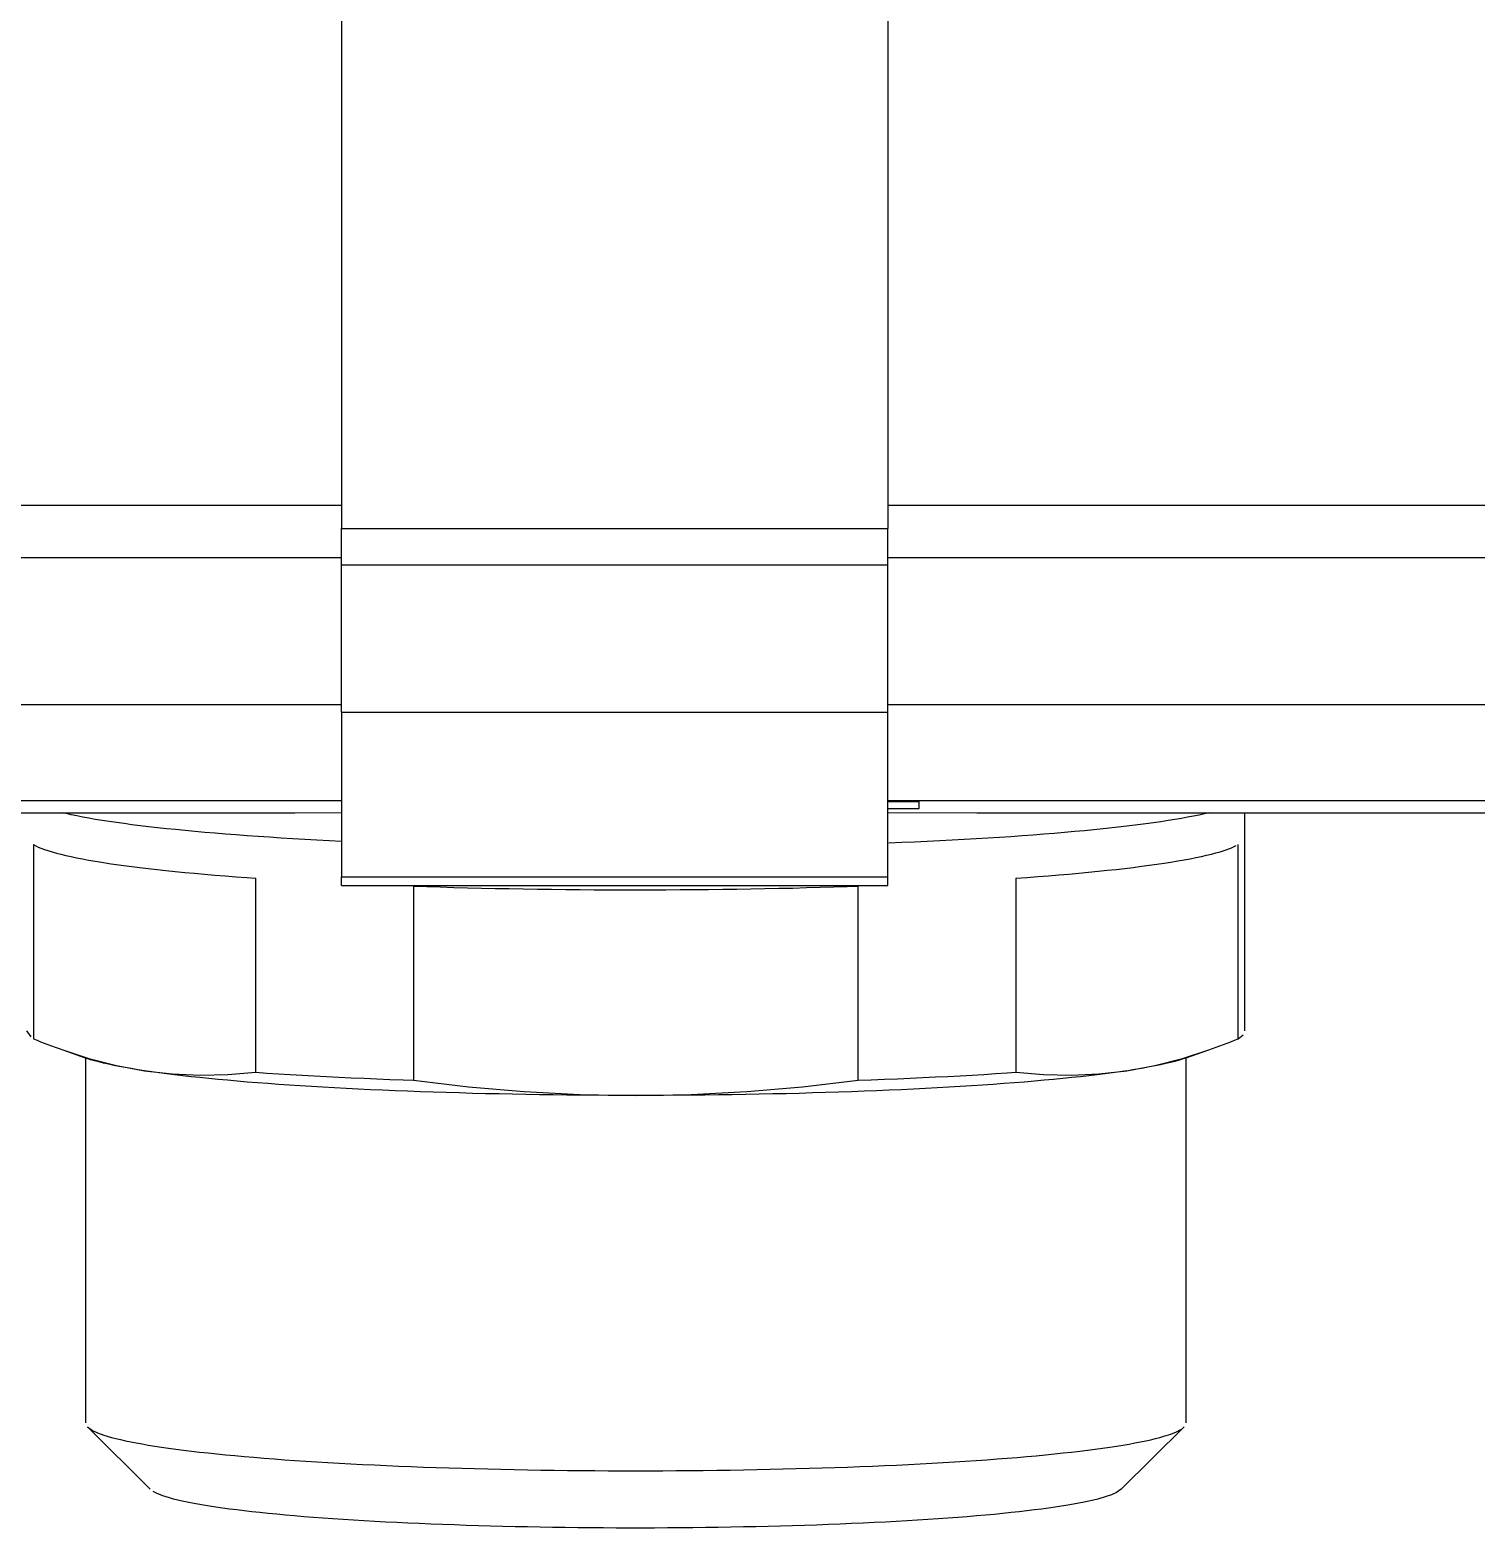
# Model space of a CAD drawing. Header units: millimetres. Extents: x 441156 to 441876, y 4514765 to 4515211.
# Drawn here: x 441490.0444 to 441490.2165, y 4514937.0302 to 4514937.2084 of the extents above; entities that cross this region are included whole.
import ezdxf

# ---------------------------------------------------------------- set-up
doc = ezdxf.new("R2010")
doc.units = ezdxf.units.MM
for name, color, linetype in [('Collettore SL', 7, 'Continuous'), ('Etichertta', 252, 'Continuous'), ('Piantone', 5, 'Continuous')]:
    doc.layers.add(name, color=color, linetype=linetype)

msp = doc.modelspace()

# ---------------------------------------------------------------- linework, layer by layer
at = {"layer": 'Collettore SL', "color": 254, "linetype": 'Continuous'}
for p, q in [((441490.0815003174, 4514937.151841654), (441490.0335003174, 4514937.151841654)), ((441490.2795003174, 4514937.151841654), (441490.1465003174, 4514937.151841654)), ((441490.0335003174, 4514937.145664399), (441490.0815003174, 4514937.145664399)), ((441490.1465003174, 4514937.145664399), (441490.2795003174, 4514937.145664399)), ((441490.0815003174, 4514937.128119953), (441490.0335003174, 4514937.128119953)), ((441490.2795003174, 4514937.128119953), (441490.1465003174, 4514937.128119953)), ((441490.0335003174, 4514937.11673548), (441490.0815003174, 4514937.11673548)), ((441490.1465003174, 4514937.11673548), (441490.2795003174, 4514937.11673548)), ((441490.1465003174, 4514937.116614631), (441490.1502503174, 4514937.116614631)), ((441490.1502503174, 4514937.115786325), (441490.1502503174, 4514937.116614631)), ((441490.0335003174, 4514937.115295873), (441490.075945969, 4514937.115295873)), ((441490.0759343512, 4514937.115295874), (441490.081489655, 4514937.115304404)), ((441490.1465003174, 4514937.115786325), (441490.1502503174, 4514937.115786325)), ((441490.1465021928, 4514937.115321605), (441490.1570896254, 4514937.115295873)), ((441490.1570887469, 4514937.115295873), (441490.2795003174, 4514937.115295873))]:
    msp.add_line(p, q, dxfattribs=at)
at = {"layer": 'Etichertta', "color": 254, "linetype": 'Continuous'}
for p, q in [((441490.0815003174, 4514937.332835294), (441490.0815003174, 4514937.149116919)), ((441490.1465003174, 4514937.332835294), (441490.1465003174, 4514937.149116919)), ((441490.0815003174, 4514937.149116919), (441490.1465003174, 4514937.149116919)), ((441490.0815003174, 4514937.144792841), (441490.0815003174, 4514937.149116919)), ((441490.1465003174, 4514937.144792841), (441490.1465003174, 4514937.149116919)), ((441490.0815003174, 4514937.144792841), (441490.1465003174, 4514937.144792841)), ((441490.0815003174, 4514937.127248395), (441490.0815003174, 4514937.144792841)), ((441490.1465003174, 4514937.127248395), (441490.1465003174, 4514937.144792841)), ((441490.0815003174, 4514937.127248395), (441490.1465003174, 4514937.127248395)), ((441490.0815003174, 4514937.127248395), (441490.0815003174, 4514937.107667102)), ((441490.1465003174, 4514937.107667102), (441490.1465003174, 4514937.127248395)), ((441490.0815003174, 4514937.107667102), (441490.1465003174, 4514937.107667102)), ((441490.0815003174, 4514937.106649564), (441490.0815003174, 4514937.107667102)), ((441490.1465003174, 4514937.106649564), (441490.1465003174, 4514937.107667102)), ((441490.0815003174, 4514937.106649564), (441490.1465003174, 4514937.106649564))]:
    msp.add_line(p, q, dxfattribs=at)
msp.add_polyline3d([(441490.0900428043, 4514937.10656058, 0), (441490.0916354606, 4514937.106508044, 0), (441490.0932418349, 4514937.106458782, 0), (441490.0948610411, 4514937.106412823, 0), (441490.0964921857, 4514937.106370191, 0), (441490.0981343689, 4514937.10633091, 0), (441490.0997866847, 4514937.106295001, 0), (441490.1014482215, 4514937.106262484, 0), (441490.1031180627, 4514937.106233377, 0), (441490.1047952869, 4514937.106207697, 0), (441490.1064789688, 4514937.106185457, 0), (441490.1081681796, 4514937.106166669, 0), (441490.1098619872, 4514937.106151344, 0), (441490.1115594572, 4514937.106139491, 0), (441490.1132596532, 4514937.106131117, 0), (441490.114961637, 4514937.106126224, 0), (441490.1166644696, 4514937.106124817, 0), (441490.1183672118, 4514937.106126896, 0), (441490.120068924, 4514937.10613246, 0), (441490.1217686674, 4514937.106141506, 0), (441490.1234655041, 4514937.106154029, 0), (441490.1251584982, 4514937.106170022, 0), (441490.1268467155, 4514937.106189475, 0), (441490.1285292246, 4514937.10621238, 0), (441490.1302050973, 4514937.106238722, 0), (441490.1318734091, 4514937.106268488, 0), (441490.1335332394, 4514937.10630166, 0), (441490.1351836725, 4514937.106338221, 0), (441490.136823798, 4514937.10637815, 0), (441490.1384527109, 4514937.106421425, 0), (441490.1400695125, 4514937.106468023, 0), (441490.141673311, 4514937.106517918, 0), (441490.1429578306, 4514937.10656058, 0)], dxfattribs=at)
at = {"layer": 'Piantone', "color": 254, "linetype": 'Continuous'}
for p, q in [((441490.1890003174, 4514937.089351651), (441490.1890003174, 4514937.115295873)), ((441490.0448148461, 4514937.111499075), (441490.0448148461, 4514937.088407134)), ((441490.1881857887, 4514937.088407134), (441490.1881857887, 4514937.111499075)), ((441490.0712723592, 4514937.084413156), (441490.0712723592, 4514937.107505097)), ((441490.0900428043, 4514937.10656058), (441490.0900428043, 4514937.083468638)), ((441490.1429578306, 4514937.083468638), (441490.1429578306, 4514937.10656058)), ((441490.1617282756, 4514937.107505097), (441490.1617282756, 4514937.084413156)), ((441490.0483056572, 4514937.087065635), (441490.0509793793, 4514937.086124606)), ((441490.1820212556, 4514937.086124606), (441490.1846948268, 4514937.087065582)), ((441490.0510003174, 4514937.086117257), (441490.0510003174, 4514937.042709963)), ((441490.1820003174, 4514937.042709963), (441490.1820003174, 4514937.086117257)), ((441490.0512514762, 4514937.042210517), (441490.0587227176, 4514937.034796245)), ((441490.1742779173, 4514937.034796245), (441490.1817491587, 4514937.042210517))]:
    msp.add_line(p, q, dxfattribs=at)
for points in [[(441490.0815003174, 4514937.111890859, 0), (441490.0800187465, 4514937.11196403, 0), (441490.0785573026, 4514937.112040215, 0), (441490.077116792, 4514937.11211937, 0), (441490.0756980096, 4514937.112201452, 0), (441490.074301738, 4514937.112286415, 0), (441490.0729287476, 4514937.112374214, 0), (441490.0715797958, 4514937.112464798, 0), (441490.0702556269, 4514937.112558119, 0), (441490.0689569714, 4514937.112654124, 0), (441490.0676845459, 4514937.112752762, 0), (441490.0664390522, 4514937.112853977, 0), (441490.0652211776, 4514937.112957713, 0), (441490.064031594, 4514937.113063915, 0), (441490.0628709576, 4514937.113172522, 0), (441490.0617399088, 4514937.113283474, 0), (441490.0606390716, 4514937.113396712, 0), (441490.0595690534, 4514937.113512171, 0), (441490.0585304444, 4514937.113629789, 0), (441490.0575238177, 4514937.1137495, 0), (441490.0565497286, 4514937.11387124, 0), (441490.0556087146, 4514937.113994939, 0), (441490.0547012947, 4514937.114120531, 0), (441490.0538279698, 4514937.114247945, 0), (441490.0529892215, 4514937.114377112, 0), (441490.0521855125, 4514937.114507961, 0), (441490.0514172864, 4514937.114640418, 0), (441490.0506849669, 4514937.114774412, 0), (441490.0499889581, 4514937.114909868, 0), (441490.0493296439, 4514937.115046711, 0), (441490.0487073881, 4514937.115184865, 0), (441490.0482381766, 4514937.115295873, 0)], [(441490.0815003174, 4514937.111890859, 0), (441490.0800187465, 4514937.11196403, 0), (441490.0785573026, 4514937.112040215, 0), (441490.077116792, 4514937.11211937, 0), (441490.0756980096, 4514937.112201452, 0), (441490.074301738, 4514937.112286415, 0), (441490.0729287476, 4514937.112374214, 0), (441490.0715797958, 4514937.112464798, 0), (441490.0702556269, 4514937.112558119, 0), (441490.0689569714, 4514937.112654124, 0), (441490.0676845459, 4514937.112752762, 0), (441490.0664390522, 4514937.112853977, 0), (441490.0652211776, 4514937.112957713, 0), (441490.064031594, 4514937.113063915, 0), (441490.0628709576, 4514937.113172522, 0), (441490.0617399088, 4514937.113283474, 0), (441490.0606390716, 4514937.113396712, 0), (441490.0595690534, 4514937.113512171, 0), (441490.0585304444, 4514937.113629789, 0), (441490.0575238177, 4514937.1137495, 0), (441490.0565497286, 4514937.11387124, 0), (441490.0556087146, 4514937.113994939, 0), (441490.0547012947, 4514937.114120531, 0), (441490.0538279698, 4514937.114247945, 0), (441490.0529892215, 4514937.114377112, 0), (441490.0521855125, 4514937.114507961, 0), (441490.0514172864, 4514937.114640418, 0), (441490.0506849669, 4514937.114774412, 0), (441490.0499889581, 4514937.114909868, 0), (441490.0493296439, 4514937.115046711, 0), (441490.0487073881, 4514937.115184865, 0), (441490.0482381766, 4514937.115295873, 0)], [(441490.1847624583, 4514937.115295873, 0), (441490.1841699876, 4514937.115156727, 0), (441490.1835401832, 4514937.115018832, 0), (441490.1828733927, 4514937.114882265, 0), (441490.1821699836, 4514937.114747101, 0), (441490.1814303444, 4514937.114613412, 0), (441490.1806548829, 4514937.114481276, 0), (441490.179844027, 4514937.114350762, 0), (441490.178998224, 4514937.114221945, 0), (441490.1781179407, 4514937.114094895, 0), (441490.1772036625, 4514937.113969682, 0), (441490.1762558941, 4514937.113846375, 0), (441490.1752751581, 4514937.113725042, 0), (441490.1742619958, 4514937.11360575, 0), (441490.1732169662, 4514937.113488564, 0), (441490.1721406456, 4514937.113373551, 0), (441490.1710336279, 4514937.113260772, 0), (441490.169896524, 4514937.11315029, 0), (441490.1687299611, 4514937.113042167, 0), (441490.1675345828, 4514937.112936461, 0), (441490.1663110487, 4514937.112833232, 0), (441490.1650600338, 4514937.112732535, 0), (441490.1637822282, 4514937.112634428, 0), (441490.1624783369, 4514937.112538963, 0), (441490.1611490793, 4514937.112446193, 0), (441490.1597951888, 4514937.11235617, 0), (441490.1584174123, 4514937.112268943, 0), (441490.1570165099, 4514937.112184561, 0), (441490.1555932545, 4514937.112103069, 0), (441490.1541484314, 4514937.112024513, 0), (441490.1526828376, 4514937.111948937, 0), (441490.1511972817, 4514937.111876382, 0), (441490.1496925833, 4514937.111806887, 0), (441490.1481695726, 4514937.111740492, 0), (441490.1466290897, 4514937.111677233, 0), (441490.1465003174, 4514937.111672118, 0)], [(441490.1847624583, 4514937.115295873, 0), (441490.1841699876, 4514937.115156727, 0), (441490.1835401832, 4514937.115018832, 0), (441490.1828733927, 4514937.114882265, 0), (441490.1821699836, 4514937.114747101, 0), (441490.1814303444, 4514937.114613412, 0), (441490.1806548829, 4514937.114481276, 0), (441490.179844027, 4514937.114350762, 0), (441490.178998224, 4514937.114221945, 0), (441490.1781179407, 4514937.114094895, 0), (441490.1772036625, 4514937.113969682, 0), (441490.1762558941, 4514937.113846375, 0), (441490.1752751581, 4514937.113725042, 0), (441490.1742619958, 4514937.11360575, 0), (441490.1732169662, 4514937.113488564, 0), (441490.1721406456, 4514937.113373551, 0), (441490.1710336279, 4514937.113260772, 0), (441490.169896524, 4514937.11315029, 0), (441490.1687299611, 4514937.113042167, 0), (441490.1675345828, 4514937.112936461, 0), (441490.1663110487, 4514937.112833232, 0), (441490.1650600338, 4514937.112732535, 0), (441490.1637822282, 4514937.112634428, 0), (441490.1624783369, 4514937.112538963, 0), (441490.1611490793, 4514937.112446193, 0), (441490.1597951888, 4514937.11235617, 0), (441490.1584174123, 4514937.112268943, 0), (441490.1570165099, 4514937.112184561, 0), (441490.1555932545, 4514937.112103069, 0), (441490.1541484314, 4514937.112024513, 0), (441490.1526828376, 4514937.111948937, 0), (441490.1511972817, 4514937.111876382, 0), (441490.1496925833, 4514937.111806887, 0), (441490.1481695726, 4514937.111740492, 0), (441490.1466290897, 4514937.111677233, 0), (441490.1465003174, 4514937.111672118, 0)], [(441490.0448148461, 4514937.111499075, 0), (441490.0450891498, 4514937.111352595, 0), (441490.0454028515, 4514937.111206716, 0), (441490.045755778, 4514937.111061521, 0), (441490.0461477346, 4514937.110917087, 0), (441490.0465785051, 4514937.110773496, 0), (441490.0470478518, 4514937.110630826, 0), (441490.0475555158, 4514937.110489156, 0), (441490.048101217, 4514937.110348565, 0), (441490.0486846543, 4514937.11020913, 0), (441490.0493055058, 4514937.110070926, 0), (441490.0499634291, 4514937.109934033, 0), (441490.0506580612, 4514937.109798524, 0), (441490.0513890187, 4514937.109664474, 0), (441490.0521558984, 4514937.109531957, 0), (441490.0529582773, 4514937.109401046, 0), (441490.0537957127, 4514937.109271815, 0), (441490.0546677425, 4514937.109144333, 0), (441490.0555738857, 4514937.109018671, 0), (441490.0565136423, 4514937.108894899, 0), (441490.0574864938, 4514937.108773084, 0), (441490.0584919036, 4514937.108653296, 0), (441490.0595293169, 4514937.108535597, 0), (441490.0605981614, 4514937.108420055, 0), (441490.0616978474, 4514937.108306733, 0), (441490.0628277683, 4514937.108195693, 0), (441490.0639873004, 4514937.108086997, 0), (441490.0651758044, 4514937.107980704, 0), (441490.0663926243, 4514937.107876874, 0), (441490.0676370889, 4514937.107775562, 0), (441490.0689085116, 4514937.107676826, 0), (441490.0702061909, 4514937.10758072, 0), (441490.0712723592, 4514937.107505097, 0)], [(441490.1617282756, 4514937.107505097, 0), (441490.1630466281, 4514937.107599041, 0), (441490.1643393008, 4514937.107695659, 0), (441490.1656055805, 4514937.107794895, 0), (441490.1668447685, 4514937.107896696, 0), (441490.1680561813, 4514937.108001006, 0), (441490.1692391504, 4514937.108107766, 0), (441490.1703930232, 4514937.108216919, 0), (441490.1715171632, 4514937.108328404, 0), (441490.17261095, 4514937.108442159, 0), (441490.1736737804, 4514937.108558122, 0), (441490.1747050679, 4514937.108676229, 0), (441490.1757042435, 4514937.108796413, 0), (441490.176670756, 4514937.10891861, 0), (441490.1776040721, 4514937.109042752, 0), (441490.1785036771, 4514937.10916877, 0), (441490.1793690744, 4514937.109296595, 0), (441490.1801997867, 4514937.109426156, 0), (441490.1809953557, 4514937.109557381, 0), (441490.1817553425, 4514937.1096902, 0), (441490.1824793277, 4514937.109824536, 0), (441490.183166912, 4514937.109960319, 0), (441490.183817716, 4514937.110097471, 0), (441490.1844313807, 4514937.110235917, 0), (441490.1850075673, 4514937.110375581, 0), (441490.1855459583, 4514937.110516387, 0), (441490.1860462563, 4514937.110658255, 0), (441490.1865081856, 4514937.110801109, 0), (441490.1869314911, 4514937.110944869, 0), (441490.1873159395, 4514937.111089455, 0), (441490.1876613184, 4514937.111234789, 0), (441490.1879674375, 4514937.111380789, 0), (441490.1881857887, 4514937.111499075, 0)], [(441490.0440003175, 4514937.089351651, 0), (441490.0440203167, 4514937.089203243, 0), (441490.0440803036, 4514937.089054917, 0), (441490.044180245, 4514937.088906754, 0), (441490.0443200858, 4514937.088758837, 0), (441490.0444997487, 4514937.088611247, 0), (441490.0447191347, 4514937.088464065, 0), (441490.0448148461, 4514937.088407134, 0)], [(441490.1881857887, 4514937.088407134, 0), (441490.1884205433, 4514937.088554135, 0), (441490.188615619, 4514937.088701576, 0), (441490.1887709084, 4514937.088849376, 0), (441490.1888863257, 4514937.088997453, 0), (441490.1889618073, 4514937.089145726, 0), (441490.1889973115, 4514937.089294111, 0), (441490.1890003174, 4514937.089351651, 0)], [(441490.0483072758, 4514937.087065065, 0), (441490.0514001045, 4514937.086069768, 0), (441490.0547177509, 4514937.08521783, 0), (441490.0580436027, 4514937.084597219, 0)], [(441490.1749570322, 4514937.084597219, 0), (441490.1782642214, 4514937.085213689, 0), (441490.1815714104, 4514937.086061303, 0), (441490.1846933325, 4514937.087065056, 0)], [(441490.0580436027, 4514937.084597219, 0), (441490.0572394148, 4514937.084722104, 0), (441490.0564703432, 4514937.084848657, 0), (441490.0557368436, 4514937.084976805, 0), (441490.0550393506, 4514937.085106472, 0), (441490.0543782776, 4514937.085237578, 0), (441490.0537540163, 4514937.08537005, 0), (441490.0531669367, 4514937.085503805, 0), (441490.0526173864, 4514937.085638767, 0), (441490.0521056915, 4514937.085774855, 0), (441490.0516321547, 4514937.085911988, 0), (441490.0511970571, 4514937.086050085, 0), (441490.0509793793, 4514937.086124606, 0)], [(441490.1165003174, 4514937.081655712, 0), (441490.114857302, 4514937.081657455, 0), (441490.1132152601, 4514937.081662684, 0), (441490.1115751648, 4514937.081671393, 0), (441490.1099379881, 4514937.08168358, 0), (441490.1083047, 4514937.081699237, 0), (441490.1066762684, 4514937.081718354, 0), (441490.1050536582, 4514937.08174092, 0), (441490.103437831, 4514937.081766921, 0), (441490.1018297442, 4514937.081796343, 0), (441490.1002303508, 4514937.081829167, 0), (441490.0986405985, 4514937.081865374, 0), (441490.0970614293, 4514937.081904944, 0), (441490.095493779, 4514937.081947852, 0), (441490.0939385766, 4514937.081994073, 0), (441490.0923967436, 4514937.082043579, 0), (441490.0908691937, 4514937.082096342, 0), (441490.089356832, 4514937.082152329, 0), (441490.0878605548, 4514937.082211509, 0), (441490.0863812487, 4514937.082273846, 0), (441490.0849197902, 4514937.082339302, 0), (441490.0834770454, 4514937.082407839, 0), (441490.0820538693, 4514937.082479416, 0), (441490.080651105, 4514937.082553992, 0), (441490.079269584, 4514937.082631522, 0), (441490.0779101248, 4514937.082711959, 0), (441490.0765735331, 4514937.082795257, 0), (441490.0752606007, 4514937.082881365, 0), (441490.0739721059, 4514937.082970233, 0), (441490.072708812, 4514937.083061808, 0), (441490.0714714676, 4514937.083156036, 0), (441490.070260806, 4514937.083252861, 0), (441490.0690775446, 4514937.083352227, 0), (441490.0679223845, 4514937.083454072, 0), (441490.0667960103, 4514937.083558339, 0), (441490.0656990894, 4514937.083664963, 0), (441490.0646322718, 4514937.083773883, 0), (441490.0635961897, 4514937.083885035, 0), (441490.062591457, 4514937.08399835, 0), (441490.0616186691, 4514937.084113765, 0), (441490.0606784025, 4514937.084231209, 0), (441490.0597712143, 4514937.084350612, 0), (441490.0588976421, 4514937.084471906, 0), (441490.0580582036, 4514937.084595015, 0), (441490.0580436027, 4514937.084597219, 0)], [(441490.0580436027, 4514937.084597219, 0), (441490.0613507918, 4514937.084215195, 0), (441490.064657981, 4514937.084064313, 0), (441490.0679687849, 4514937.0841353, 0), (441490.0712723592, 4514937.084413156, 0)], [(441490.1749570322, 4514937.084597219, 0), (441490.1741182046, 4514937.084474077, 0), (441490.1732452343, 4514937.084352751, 0), (441490.1723386387, 4514937.084233313, 0), (441490.1713989549, 4514937.084115834, 0), (441490.1704267398, 4514937.084000384, 0), (441490.1694225695, 4514937.083887029, 0), (441490.168387039, 4514937.083775839, 0), (441490.1673207619, 4514937.083666878, 0), (441490.1662243702, 4514937.083560212, 0), (441490.1650985135, 4514937.083455903, 0), (441490.1639438588, 4514937.083354014, 0), (441490.1627610906, 4514937.083254605, 0), (441490.1615509096, 4514937.083157734, 0), (441490.1603140329, 4514937.083063459, 0), (441490.1590511934, 4514937.082971836, 0), (441490.1577631396, 4514937.082882919, 0), (441490.1564506347, 4514937.082796762, 0), (441490.1551144564, 4514937.082713414, 0), (441490.1537553964, 4514937.082632925, 0), (441490.1523742602, 4514937.082555344, 0), (441490.1509718662, 4514937.082480716, 0), (441490.1495490453, 4514937.082409084, 0), (441490.1481066407, 4514937.082340493, 0), (441490.1466455072, 4514937.082274982, 0), (441490.1451665105, 4514937.08221259, 0), (441490.143670527, 4514937.082153353, 0), (441490.1421584433, 4514937.082097309, 0), (441490.1406311553, 4514937.082044488, 0), (441490.1390895682, 4514937.081994924, 0), (441490.1375345953, 4514937.081948644, 0), (441490.135967158, 4514937.081905677, 0), (441490.1343881853, 4514937.081866048, 0), (441490.1327986128, 4514937.081829781, 0), (441490.1311993824, 4514937.081796896, 0), (441490.1295914418, 4514937.081767414, 0), (441490.1279757437, 4514937.081741352, 0), (441490.1263532457, 4514937.081718724, 0), (441490.1247249091, 4514937.081699546, 0), (441490.1230916988, 4514937.081683828, 0), (441490.1214545827, 4514937.08167158, 0), (441490.1198145308, 4514937.081662808, 0), (441490.118172515, 4514937.081657518, 0), (441490.1165295084, 4514937.081655713, 0), (441490.1165003174, 4514937.081655712, 0)], [(441490.1617282756, 4514937.084413156, 0), (441490.1650141516, 4514937.084136252, 0), (441490.1683135341, 4514937.084063987, 0), (441490.1716311804, 4514937.084213701, 0), (441490.1749570322, 4514937.084597219, 0)], [(441490.1820212556, 4514937.086124606, 0), (441490.1816069059, 4514937.085986026, 0), (441490.181153976, 4514937.085848365, 0), (441490.1806627343, 4514937.085711706, 0), (441490.1801334717, 4514937.08557613, 0), (441490.179566502, 4514937.085441716, 0), (441490.1789621612, 4514937.085308545, 0), (441490.1783208073, 4514937.085176696, 0), (441490.1776428205, 4514937.085046247, 0), (441490.1769286023, 4514937.084917274, 0), (441490.1761785761, 4514937.084789855, 0), (441490.1753931864, 4514937.084664064, 0), (441490.1749570322, 4514937.084597219, 0)], [(441490.0712723592, 4514937.084413156, 0), (441490.0726156642, 4514937.084321936, 0), (441490.0739831806, 4514937.084233491, 0), (441490.075374154, 4514937.08414787, 0), (441490.0767878168, 4514937.08406512, 0), (441490.0782233892, 4514937.083985287, 0), (441490.0796800792, 4514937.083908414, 0), (441490.081157083, 4514937.083834544, 0), (441490.082653586, 4514937.083763718, 0), (441490.0841687624, 4514937.083695975, 0), (441490.0857017762, 4514937.083631352, 0), (441490.0872517818, 4514937.083569885, 0), (441490.0888179239, 4514937.083511608, 0), (441490.0900428043, 4514937.083468638, 0)], [(441490.0900428043, 4514937.083468638, 0), (441490.0966145563, 4514937.082695705, 0), (441490.1032133212, 4514937.082125371, 0), (441490.1098486139, 4514937.081774259, 0), (441490.1165003174, 4514937.081655712, 0)], [(441490.1165003174, 4514937.081655712, 0), (441490.1231146957, 4514937.081772936, 0), (441490.129729074, 4514937.082121301, 0), (441490.136350682, 4514937.082692081, 0), (441490.1429578306, 4514937.083468638, 0)], [(441490.1429578306, 4514937.083468638, 0), (441490.1445358901, 4514937.08352442, 0), (441490.1460984822, 4514937.083583416, 0), (441490.1476447449, 4514937.083645595, 0), (441490.149173825, 4514937.083710922, 0), (441490.150684879, 4514937.083779361, 0), (441490.1521770732, 4514937.083850875, 0), (441490.1536495844, 4514937.083925422, 0), (441490.1551016001, 4514937.084002964, 0), (441490.1565323193, 4514937.084083457, 0), (441490.1579409526, 4514937.084166856, 0), (441490.159326723, 4514937.084253116, 0), (441490.1606888658, 4514937.084342187, 0), (441490.1617282756, 4514937.084413156, 0)], [(441490.0510003174, 4514937.042709963, 0), (441490.0510203167, 4514937.042568902, 0), (441490.0510803022, 4514937.042427928, 0), (441490.0511802373, 4514937.042287126, 0), (441490.0512514762, 4514937.042210517, 0)], [(441490.0512514762, 4514937.042210517, 0), (441490.051412998, 4514937.042070149, 0), (441490.0516142662, 4514937.041930174, 0), (441490.0518551581, 4514937.041790674, 0), (441490.0521355264, 4514937.041651734, 0), (441490.0524551999, 4514937.041513442, 0), (441490.0528139835, 4514937.04137588, 0), (441490.0532116579, 4514937.041239133, 0), (441490.0536479805, 4514937.041103284, 0), (441490.0541226847, 4514937.040968416, 0), (441490.0546354806, 4514937.040834611, 0), (441490.0551860552, 4514937.040701953, 0), (441490.0557740722, 4514937.04057052, 0), (441490.0563991725, 4514937.040440393, 0), (441490.0570609743, 4514937.040311652, 0), (441490.0577590736, 4514937.040184377, 0), (441490.0584930441, 4514937.040058643, 0), (441490.0592624375, 4514937.039934528, 0), (441490.060066784, 4514937.039812109, 0), (441490.0609055924, 4514937.039691458, 0), (441490.0617783504, 4514937.039572651, 0), (441490.0626845253, 4514937.03945576, 0), (441490.0636235634, 4514937.039340856, 0), (441490.0645948914, 4514937.03922801, 0), (441490.0655979163, 4514937.039117291, 0), (441490.0666320254, 4514937.039008765, 0), (441490.0676965872, 4514937.038902498, 0), (441490.0687909517, 4514937.038798558, 0), (441490.0699144505, 4514937.038697005, 0), (441490.0710663977, 4514937.038597903, 0), (441490.0722460897, 4514937.038501313, 0), (441490.0734528062, 4514937.038407292, 0), (441490.0746858102, 4514937.038315899, 0), (441490.0759443488, 4514937.038227189, 0), (441490.0772276535, 4514937.038141216, 0), (441490.0785349405, 4514937.038058034, 0), (441490.0798654117, 4514937.037977693, 0), (441490.0812182544, 4514937.037900241, 0), (441490.0825926426, 4514937.037825726, 0), (441490.0839877371, 4514937.037754194, 0), (441490.0854026857, 4514937.037685689, 0), (441490.0868366245, 4514937.03762025, 0), (441490.088288678, 4514937.037557921, 0), (441490.0897579592, 4514937.037498738, 0), (441490.091243571, 4514937.037442736, 0), (441490.0927446062, 4514937.037389952, 0), (441490.0942601481, 4514937.037340417, 0), (441490.0957892713, 4514937.03729416, 0), (441490.097331042, 4514937.03725121, 0), (441490.0988845187, 4514937.037211594, 0), (441490.1004487526, 4514937.037175335, 0), (441490.1020227887, 4514937.037142457, 0), (441490.1036056657, 4514937.037112978, 0), (441490.105196417, 4514937.037086917, 0), (441490.1067940712, 4514937.03706429, 0), (441490.1083976526, 4514937.03704511, 0), (441490.110006182, 4514937.03702939, 0), (441490.1116186772, 4514937.037017139, 0), (441490.1132341534, 4514937.037008364, 0), (441490.1148516242, 4514937.037003071, 0), (441490.1164701017, 4514937.037001262, 0), (441490.1180885977, 4514937.037002941, 0), (441490.1197061238, 4514937.037008104, 0), (441490.1213216922, 4514937.037016748, 0), (441490.1229343163, 4514937.037028871, 0), (441490.1245430115, 4514937.037044461, 0), (441490.1261467953, 4514937.037063512, 0), (441490.1277446883, 4514937.037086011, 0), (441490.1293357148, 4514937.037111944, 0), (441490.1309189032, 4514937.037141295, 0), (441490.1324932867, 4514937.037174047, 0), (441490.1340579038, 4514937.037210179, 0), (441490.1356117992, 4514937.037249671, 0), (441490.1371540239, 4514937.037292496, 0), (441490.1386836361, 4514937.03733863, 0), (441490.1401997018, 4514937.037388044, 0), (441490.141701295, 4514937.037440708, 0), (441490.1431874991, 4514937.037496589, 0), (441490.1446574061, 4514937.037555655, 0), (441490.1461101188, 4514937.037617868, 0), (441490.1475447497, 4514937.03768319, 0), (441490.148960423, 4514937.037751582, 0), (441490.150356274, 4514937.037823002, 0), (441490.1517314504, 4514937.037897405, 0), (441490.1530851125, 4514937.037974749, 0), (441490.1544164335, 4514937.038054983, 0), (441490.1557246006, 4514937.038138061, 0), (441490.1570088149, 4514937.03822393, 0), (441490.158268292, 4514937.038312539, 0), (441490.1595022629, 4514937.038403832, 0), (441490.1607099742, 4514937.038497755, 0), (441490.1618906882, 4514937.038594251, 0), (441490.1630436839, 4514937.03869326, 0), (441490.1641682573, 4514937.038794722, 0), (441490.1652637217, 4514937.038898575, 0), (441490.1663294079, 4514937.039004756, 0), (441490.1673646654, 4514937.039113198, 0), (441490.1683688619, 4514937.039223838, 0), (441490.1693413841, 4514937.039336606, 0), (441490.1702816382, 4514937.039451434, 0), (441490.17118905, 4514937.039568253, 0), (441490.1720630654, 4514937.039686989, 0), (441490.1729031506, 4514937.039807572, 0), (441490.1737087927, 4514937.039929927, 0), (441490.1744794996, 4514937.040053979, 0), (441490.1752148008, 4514937.040179654, 0), (441490.1759142471, 4514937.040306874, 0), (441490.1765774115, 4514937.040435561, 0), (441490.177203889, 4514937.040565637, 0), (441490.177793297, 4514937.040697023, 0), (441490.1783452757, 4514937.040829638, 0), (441490.1788594879, 4514937.040963401, 0), (441490.1793356196, 4514937.041098231, 0), (441490.17977338, 4514937.041234044, 0), (441490.1801725019, 4514937.04137076, 0), (441490.1805327415, 4514937.041508293, 0), (441490.1808538788, 4514937.041646559, 0), (441490.1811357178, 4514937.041785476, 0), (441490.1813780863, 4514937.041924956, 0), (441490.1815808362, 4514937.042064916, 0), (441490.1817438438, 4514937.04220527, 0), (441490.1817491587, 4514937.042210517, 0)], [(441490.1817491587, 4514937.042210517, 0), (441490.1818708354, 4514937.042351189, 0), (441490.1819525927, 4514937.04249208, 0), (441490.1819943807, 4514937.042633104, 0), (441490.1820003174, 4514937.042709963, 0)], [(441490.1742779173, 4514937.034796245, 0), (441490.1741247505, 4514937.034664169, 0), (441490.1739318444, 4514937.034532489, 0), (441490.173699332, 4514937.034401297, 0), (441490.1734273738, 4514937.034270681, 0), (441490.1731161571, 4514937.034140733, 0), (441490.1727658968, 4514937.034011542, 0), (441490.1723768343, 4514937.033883196, 0), (441490.1719492379, 4514937.033755787, 0), (441490.1714834026, 4514937.033629399, 0), (441490.1709796495, 4514937.03350412, 0), (441490.1704383261, 4514937.033380038, 0), (441490.1698598057, 4514937.033257239, 0), (441490.1692444872, 4514937.033135804, 0), (441490.168592795, 4514937.03301582, 0), (441490.1679051785, 4514937.032897369, 0), (441490.1671821119, 4514937.032780533, 0), (441490.1664240939, 4514937.032665391, 0), (441490.1656316471, 4514937.032552023, 0), (441490.1648053181, 4514937.03244051, 0), (441490.1639456768, 4514937.032330925, 0), (441490.1630533159, 4514937.032223345, 0), (441490.162128851, 4514937.032117845, 0), (441490.1611729194, 4514937.032014496, 0), (441490.1601861804, 4514937.031913371, 0), (441490.1591693147, 4514937.03181454, 0), (441490.1581230232, 4514937.031718069, 0), (441490.1570480277, 4514937.031624026, 0), (441490.1559450694, 4514937.031532476, 0), (441490.1548149091, 4514937.031443481, 0), (441490.153658326, 4514937.031357104, 0), (441490.1524761178, 4514937.031273403, 0), (441490.1512690998, 4514937.031192438, 0), (441490.1500381044, 4514937.031114262, 0), (441490.1487839805, 4514937.03103893, 0), (441490.1475075929, 4514937.030966494, 0), (441490.1462098219, 4514937.030897005, 0), (441490.1448915625, 4514937.03083051, 0), (441490.1435537238, 4514937.030767054, 0), (441490.1421972283, 4514937.030706682, 0), (441490.1408230116, 4514937.030649436, 0), (441490.1394320214, 4514937.030595354, 0), (441490.1380252168, 4514937.030544474, 0), (441490.1366035682, 4514937.030496831, 0), (441490.1351680558, 4514937.030452458, 0), (441490.1337196697, 4514937.030411386, 0), (441490.1322594087, 4514937.030373642, 0), (441490.1307882798, 4514937.030339254, 0), (441490.1293072976, 4514937.030308244, 0), (441490.1278174833, 4514937.030280635, 0), (441490.1263198645, 4514937.030256444, 0), (441490.1248154739, 4514937.030235689, 0), (441490.1233053489, 4514937.030218384, 0), (441490.1217905309, 4514937.030204541, 0), (441490.1202720648, 4514937.03019417, 0), (441490.1187509975, 4514937.030187277, 0), (441490.1172283781, 4514937.030183868, 0), (441490.1157052566, 4514937.030183945, 0), (441490.1141826834, 4514937.030187507, 0), (441490.1126617085, 4514937.030194554, 0), (441490.1111433808, 4514937.030205077, 0), (441490.1096287474, 4514937.030219072, 0), (441490.1081188528, 4514937.030236529, 0), (441490.1066147382, 4514937.030257436, 0), (441490.105117441, 4514937.030281777, 0), (441490.1036279938, 4514937.030309537, 0), (441490.1021474235, 4514937.030340696, 0), (441490.1006767515, 4514937.030375232, 0), (441490.0992169917, 4514937.030413123, 0), (441490.097769151, 4514937.03045434, 0), (441490.0963342278, 4514937.030498859, 0), (441490.0949132117, 4514937.030546644, 0), (441490.0935070825, 4514937.030597665, 0), (441490.09211681, 4514937.030651888, 0), (441490.0907433531, 4514937.030709272, 0), (441490.0893876588, 4514937.030769781, 0), (441490.0880506621, 4514937.030833371, 0), (441490.0867332849, 4514937.0309, 0), (441490.0854364359, 4514937.03096962, 0), (441490.0841610093, 4514937.031042184, 0), (441490.0829078848, 4514937.031117641, 0), (441490.0816779264, 4514937.031195941, 0), (441490.0804719824, 4514937.031277029, 0), (441490.0792908845, 4514937.031360848, 0), (441490.0781354472, 4514937.031447342, 0), (441490.0770064673, 4514937.03153645, 0), (441490.0759047233, 4514937.031628111, 0), (441490.074830975, 4514937.031722263, 0), (441490.073785963, 4514937.031818838, 0), (441490.0727704079, 4514937.031917772, 0), (441490.0717850101, 4514937.032018996, 0), (441490.0708304491, 4514937.032122441, 0), (441490.0699073831, 4514937.032228034, 0), (441490.0690164489, 4514937.032335703, 0), (441490.0681582607, 4514937.032445375, 0), (441490.0673334104, 4514937.032556972, 0), (441490.0665424669, 4514937.03267042, 0), (441490.0657859757, 4514937.032785637, 0), (441490.0650644582, 4514937.032902546, 0), (441490.0643784123, 4514937.033021066, 0), (441490.0637283109, 4514937.033141117, 0), (441490.0631146025, 4514937.033262612, 0), (441490.0625377102, 4514937.033385471, 0), (441490.0619980319, 4514937.033509607, 0), (441490.0614959398, 4514937.033634936, 0), (441490.06103178, 4514937.033761371, 0), (441490.0606058728, 4514937.033888823, 0), (441490.0602185118, 4514937.034017208, 0), (441490.0598699643, 4514937.034146434, 0), (441490.0595604703, 4514937.034276414, 0), (441490.0592902436, 4514937.034407056, 0), (441490.0590594704, 4514937.034538273, 0), (441490.0588683099, 4514937.034669972, 0), (441490.0587227176, 4514937.034796245, 0)]]:
    msp.add_polyline3d(points, dxfattribs=at)
for centre, radius, start, end in [((441490.0702042346, 4514937.149262124), 0.06593899351383326, 247.3535519465418, 250.6049854842387), ((441490.1628025525, 4514937.149246113), 0.06592184927852518, 289.3945671427315, 292.6468709084959)]:
    msp.add_arc(centre, radius, start, end, dxfattribs=at)

doc.saveas('drawing.dxf')
